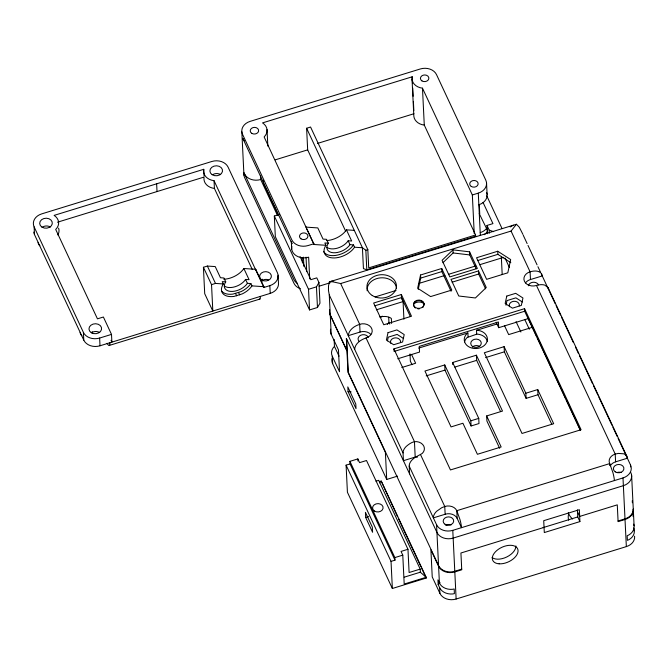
<?xml version="1.0" encoding="UTF-8"?>
<svg xmlns="http://www.w3.org/2000/svg" width="668" height="668" viewBox="0 0 668 668"><rect width="100%" height="100%" fill="white"/><g stroke="black" fill="none" stroke-linecap="round" stroke-linejoin="round"><path stroke-width="1" d="M354.65 349.314C355.1 343.31 361.062 339.611 366.248 337.874A9.268 7.323 -2.8 0 0 371.976 329.24A9.268 7.323 -2.8 0 0 362.031 323.813C355.977 324.89 348.938 328.998 348.279 335.67L360.052 332.046A9.268 7.323 -2.8 0 1 370.849 334.417M522.927 234.401L519.295 227.22L516.447 224.248L329.391 281.863L328.506 285.971L328.464 290.446L329.282 294.997L330.259 314.879L346.926 350.575L346.333 338.442L436.939 532.438A12.65 9.995 -2.8 0 0 453.163 538.091L623.369 485.678A12.65 9.995 -2.8 0 0 630.901 472.702M420.539 275.007L417.659 288.234L430.61 296.584L451.785 290.062L441.715 268.486L420.539 275.007L420.69 278.105L418.251 289.302M387.432 340.872L388.242 337.165L397.151 334.417L403.622 338.576M505.985 305.226L506.995 300.592L515.905 297.844L522.376 302.003M279.274 214.503L274.323 216.031L275.333 236.681L309.543 309.935L317.467 307.497L316.457 286.848L318.962 282.522L316.791 277.863L310.845 279.692L300.082 256.637M317.467 307.497L319.972 303.18L318.962 282.522M329.391 281.863L332.656 281.787L340.647 283.549L511.062 231.061L516.447 224.248M379.466 482.839L381.228 481.069L426.167 577.294L426.201 578.062L392.358 588.491L347.418 492.266L346.091 465.153L350.049 463.934L349.923 461.354L357.839 458.916L359.584 462.64L366.507 460.511L407.964 549.28L409.108 572.518L420.189 569.103L378.731 480.334L375.959 481.185M634.6 536.17A12.65 9.995 -2.8 0 1 626.35 546.608L456.135 599.029A12.65 9.995 -2.8 0 1 439.911 593.368L439.636 587.69L438.158 584.533L440.095 582.671M452.937 249.857L442.074 260.303L449.831 276.903L477.344 268.436L469.587 251.828L452.937 249.857L453.088 252.955L442.951 262.699M409.584 473.871L409.208 466.13A12.709 7.415 -25 0 1 412.381 459.592L414.761 457.605L422.251 453.438A9.277 7.331 -2.8 0 0 416.732 441.615C412.699 441.214 409.15 443.944 406.236 446.416A12.709 7.415 -25 0 0 403.054 452.954L403.43 460.695L415.204 457.071L417.483 457.104M468.076 336.831L467.884 332.956L466.924 333.674A11.598 9.168 -2.8 0 0 470.047 347.444A11.598 9.168 -2.8 0 0 486.721 342.308A11.598 9.168 -2.8 0 0 477.812 330.326L476.509 330.301L476.693 334.175L467.116 337.549A11.598 9.168 -2.8 0 0 464.586 341.899M510.152 226.978L513.35 225.158M445.147 514.251L445.239 514.21A9.277 7.331 -2.8 0 1 457.137 518.351L461.488 527.67A12.709 2.405 72.8 0 0 459.951 519.487L456.762 510.611A9.277 7.331 -2.8 0 0 444.863 506.461L441.732 507.705L436.555 511.337A12.709 7.415 -25 0 0 433.373 517.875L445.147 514.251L444.763 506.503L420.598 454.758M626.868 456.327L548.111 287.691L544.888 285.161A12.467 7.273 -25 0 0 536.462 285.453L536.362 285.495A9.277 7.331 -2.8 0 1 524.463 281.345A9.277 7.331 -2.8 0 1 529.983 271.834L530.091 271.818A12.467 7.273 -25 0 1 538.525 271.525L540.479 272.552L541.748 274.055L542.241 275.934L530.359 279.583A9.277 7.331 -2.8 0 0 525.507 282.906M221.5 290.914A17.293 10.087 -25 0 0 232.873 294.112L241.282 291.524A17.293 10.087 -25 0 0 250.892 283.558L251.978 285.887L263.868 286.689L263.902 287.457L269.847 285.628A12.65 9.995 -2.8 0 0 277.37 272.661L228.089 167.134A12.65 9.995 -2.8 0 0 211.865 161.481L41.65 213.902A12.65 9.995 -2.8 0 0 34.118 226.869L34.502 234.618L83.784 340.137A12.65 9.995 -2.8 0 0 100.008 345.79L270.223 293.377A12.65 9.995 -2.8 0 0 278.472 282.94L278.088 275.191M250.892 283.558L247.402 283.324A13.076 7.624 -25 0 1 230.777 291.415A13.076 7.624 -25 0 1 225.751 281.863L222.26 281.629L223.346 283.958A17.293 10.087 -25 0 0 233.967 296.442L242.367 293.853A17.293 10.087 -25 0 0 251.978 285.887M412.189 76.795L262.541 122.887A12.65 9.995 -2.8 0 1 264.136 136.94L314.043 244.496L325.934 245.298A17.293 10.087 -25 0 0 332.58 257.923A17.293 10.087 -25 0 0 354.558 247.227L362.415 247.753L365.847 250.249L366.807 269.805L475.658 236.28L475.599 234.986L424.28 125.1L422.477 88.176A12.65 9.995 -2.8 0 1 412.189 76.795L412.49 82.949M345.648 231.195L307.664 149.866L306.612 128.248L310.57 127.029L367.826 249.64L368.719 267.901L475.599 234.986M263.902 287.457L214.036 180.686A12.65 9.995 -2.8 0 1 203.748 169.305L54.108 215.388A12.65 9.995 -2.8 0 1 55.703 229.45L97.453 318.845L103.39 317.016L111.506 334.392L111.882 342.133L111.03 340.304M57.473 222.219L204.132 177.053M317.434 143.453L413.993 113.719M275.299 159.836L307.664 149.866M203.414 267.275L211.531 284.643L212.825 311.054L204.709 293.678L203.414 267.275L207.372 266.056L215.238 266.582L220.448 277.746L223.939 277.988L225.751 281.863M314.002 243.728L308.065 245.557A12.65 9.995 -2.8 0 1 291.841 239.904L242.559 134.36A12.65 9.995 -2.8 0 1 250.082 121.392L420.297 68.971A12.65 9.995 -2.8 0 1 436.521 74.632L485.803 180.168A12.65 9.995 -2.8 0 1 478.28 193.136L480.35 235.545M474.23 233.608L472.343 194.964L478.28 193.136M211.531 284.643L215.488 283.424L223.346 283.958M365.847 250.249L367.826 249.64M34.118 226.869L83.408 332.397A12.65 9.995 -2.8 0 0 99.632 338.05L111.506 334.392M487.406 233.708L486.997 225.442L492.942 223.621L483.031 202.404M109.51 345.373L259.935 299.047M309.543 309.935L308.532 289.286L316.457 286.848M319.145 286.171L330.092 282.798M497.727 251.235L476.551 257.764L486.621 279.333L507.797 272.811L510.678 259.585L497.727 251.235L497.877 254.341L510.828 262.683M420.69 278.105L441.865 271.584L441.715 268.486M477.662 260.562L497.877 254.341M375.107 296.934L396.024 290.488M418.928 283.432L444.821 275.458M448.812 274.231L475.7 265.956M479.682 264.728L503.58 257.364M401.343 294.504L373.629 303.038L383.774 324.765L411.488 316.231L401.343 294.504L401.493 297.602L410.319 316.498M478.505 270.916L450.992 279.391L458.749 295.999L475.399 297.97L486.262 287.524L478.505 270.916L478.655 274.014L485.561 288.81M374.773 305.827L401.493 297.602M452.127 282.188L478.655 274.014M376.351 309.818L403.071 301.585L401.393 298.003M393.911 348.888L524.547 308.666L581.077 429.716L450.449 469.946L393.911 348.888L393.995 350.616M394.045 351.477L524.672 311.246L524.547 308.666M418.702 348.103L467.884 332.956M476.509 330.301L497.017 323.988M397.769 358.774L419.537 352.069L419.262 346.383L498.428 322.009L498.704 327.687L528.396 318.544L536.78 336.497M401.794 367.517L415.646 363.25L411.505 354.382M532.421 327.287L508.674 334.601L504.532 325.733M452.654 362.507L478.747 418.377L478.998 423.537L471.082 425.975L470.831 420.815L444.738 364.945L424.948 371.041L451.042 426.91L462.916 423.253L477.411 454.29L501.159 446.975L486.663 415.939L502.503 411.062L476.409 355.192L452.654 362.507L452.754 364.569M525.858 393.218L504.115 346.659L484.325 352.754L522.017 433.457L553.68 423.704L537.732 389.561L525.858 393.218L526.108 398.378L537.99 394.721L537.732 389.561M426.192 375.892L444.988 370.105L444.738 364.945M454.883 367.058L476.66 360.353L476.409 355.192M485.569 357.605L504.365 351.819L504.115 346.659M470.831 420.815L478.747 418.377M379.315 481.653L381.228 481.069L397.569 516.748M332.063 358.524A12.65 9.995 -2.8 0 0 332.647 363.676L386.714 479.457L397.535 476.117M365.68 517.491L365.429 512.331L372.326 527.119L372.585 532.279L365.68 517.491L368.644 516.581M610.368 465.73A9.277 7.331 -2.8 0 1 615.595 461.839L627.369 458.215A12.709 7.415 -25 0 0 623.653 453.797L618.276 453.413L615.22 454.09A9.277 7.331 -2.8 0 0 609.7 463.6L609.792 465.538M409.208 466.13L436.555 524.697A12.65 9.995 -2.8 0 0 452.779 530.35L622.994 477.929A12.65 9.995 -2.8 0 0 630.517 464.961L618.125 438.425M407.964 549.28L401.042 551.417L402.779 555.141L404.198 584.057L426.167 577.294L420.339 572.2L420.189 569.103M392.358 588.491L391.031 561.379L394.988 560.16L394.863 557.58L402.779 555.141M543.117 527.603L577.753 516.94L577.403 509.851M544.044 527.403L460.92 553.004L461.738 569.779L454.816 571.917A12.65 9.995 -2.8 0 1 438.592 566.264L430.91 549.814L432.229 576.918L439.911 593.368M579.924 521.591L544.303 532.563L543.719 520.689L579.348 509.717L579.924 521.591L577.753 516.94M404.224 577.169L420.339 572.2M346.7 339.219L348.32 372.393L438.559 565.612A12.65 9.995 -2.8 0 0 454.783 571.274L461.705 569.136M618.067 520.982L624.997 518.852A12.65 9.995 -2.8 0 0 633.239 508.415L631.619 475.24M634.099 525.841L633.272 509.058A12.65 9.995 -2.8 0 1 625.023 519.495L618.1 521.633L617.282 504.849L579.674 516.431L577.503 511.771M476.693 334.175L478.004 334.192A11.598 9.168 -2.8 0 1 487.423 341.448M331.27 281.228L332.948 281.261M326.401 240.572A17.293 10.087 -25 0 0 346.441 229.85L354.307 230.376M326.911 247.327A13.076 7.624 -25 0 0 348.17 240.781L351.66 241.014L346.441 229.85M354.558 247.227L353.472 244.897L349.982 244.663A13.076 7.624 -25 0 1 333.365 252.754A13.076 7.624 -25 0 1 328.339 243.202L324.848 242.968L325.934 245.298M223.813 279.241A17.293 10.087 -25 0 0 243.862 268.511L255.752 269.313L263.868 286.689M224.331 285.988A13.076 7.624 -25 0 0 245.59 279.441L249.081 279.683L243.862 268.511M453.088 252.955L469.738 254.925L476.2 268.761M348.045 391.573L356.019 408.649L355.793 403.998L347.819 386.922L348.045 391.573L351.134 391.941M486.997 225.442L489.176 230.101L493.685 231.671M366.807 269.805L363.434 268.603L362.415 247.753L306.612 128.248M479.232 213.593L487.49 230.435M244.288 140.789L242.743 138.234L292.033 243.77L291.323 241.499L291.691 248.98M523.253 235.261L527.135 243.586M527.996 245.432L537.064 264.845M537.924 266.691L540.521 272.243M541.381 274.089L555.208 303.706M556.093 305.593L560.494 315.012M561.37 316.891L573.253 342.333M575.449 347.043L578.53 353.639M579.406 355.518L592.608 383.783M593.493 385.67L597.893 395.089M598.77 396.976L611.971 425.24M612.848 427.119L617.249 436.546M511.062 231.061L530.091 271.818L530.467 279.566M536.462 285.453L615.22 454.09L615.595 461.839M486.713 195.741L502.06 228.606M505.008 257.982L509.417 267.534M422.477 88.176L472.343 194.964M537.665 338.392L560.176 386.588M561.062 388.484L565.47 397.936M566.355 399.823L580.041 429.123M524.672 311.246L580.325 430.426M524.914 319.78L529.323 329.232M516.055 321.625L520.906 332.013M537.99 394.721L551.776 424.255M496.149 322.21L498.704 327.687M504.365 351.819L526.108 398.378M441.865 271.584L451.067 291.281M476.66 360.353L500.574 411.571M499.656 448.311L486.914 421.032L486.663 415.939M444.988 370.105L471.082 425.975M412.014 364.703L410.352 361.163L410.002 353.931M388.692 317.258L388.943 322.293L389.77 324.064M348.17 240.781L349.982 244.663M328.339 243.202L326.527 239.319L323.028 239.086L317.818 227.922L305.927 227.12L305.886 226.352M340.647 283.549L359.668 324.289L360.052 332.046M366.047 337.95L414.444 441.581L415.204 457.071M306.353 228.03L314.043 244.496M329.282 294.997L403.054 452.954M329.549 310.987A12.65 9.995 -2.8 0 0 330.276 315.263L346.942 350.959L347.986 372.26L385.386 452.345L386.714 479.457M278.498 215.522L263.501 183.408L263.351 180.377M260.512 175.392L260.712 179.517L277.404 215.263M330.627 329.19A12.65 9.995 -2.8 0 0 331.211 334.342L338.459 349.857L339.528 371.767L332.28 356.253A12.65 9.995 -2.8 0 1 334.451 346.358L334.109 339.386M274.323 216.031L308.532 289.286M334.451 346.358L339.035 356.169M439.636 587.69A12.65 9.995 -2.8 0 0 452.637 593.977L454.399 593.635L454.173 588.984L452.411 589.326A12.65 9.995 -2.8 0 1 439.41 583.047L437.932 579.882L438.158 584.533M398.445 518.635L420.915 566.748M421.8 568.635L426.201 578.062M349.923 461.354L394.863 557.58M350.049 463.934L394.988 560.16M346.091 465.153L391.031 561.379M203.99 177.922A12.65 9.995 -2.8 0 0 214.42 188.434L252.212 269.363M245.59 279.441L247.402 283.324M238.593 292.592L239.678 294.914M235.587 293.519L236.672 295.841M207.372 266.056L215.488 283.424M548.111 287.691L548.612 289.57M630.517 464.961L630.617 466.899M632.27 500.699L632.371 502.77M632.938 514.427L633.039 516.397M633.74 530.793L633.598 527.954A12.65 9.995 -2.8 0 1 628.997 539.66L627.402 540.354L627.177 535.703L628.772 535.018A12.65 9.995 -2.8 0 0 633.707 524.13M622.994 477.929L624.997 518.852M625.023 519.495L626.35 546.608M501.342 257.13L502.194 274.54M489.176 230.101L489.327 233.199M486.529 182.698L487.097 194.321M479.282 204.542L479.733 213.835M469.587 251.828L469.738 254.925M457.162 518.435L456.787 510.694L609.7 463.6L612.857 472.401A12.709 2.396 72.9 0 1 614.385 480.576M452.779 530.35L454.783 571.274M454.816 571.917L456.135 599.029M436.555 524.697L438.559 565.612M438.592 566.264L439.41 583.047M412.74 88.076L413.141 96.284M413.392 101.411L413.843 110.637M412.047 79.408L413.851 116.332A12.65 9.995 -2.8 0 0 424.28 125.1M403.071 301.585L403.931 319.195M391.598 323.462L391.348 318.436A16.45 9.594 -25 0 0 379.75 316.983M357.839 458.916L357.939 460.978M330.276 315.263L331.211 334.342M332.28 356.253L332.647 363.676M309.693 278.857L308.633 257.172A12.65 9.995 -2.8 0 1 291.824 246.375M306.036 257.163L306.746 271.617M303.439 257.147L303.898 266.44M302.17 257.664L302.42 262.825M277.562 276.535L277.654 278.472M267.025 129.584L267.835 146.108M269.847 285.628L270.223 293.377M262.39 279.207L262.491 281.144M255.752 269.313L255.794 270.081M241.833 131.83L243.954 175.2M214.036 180.686L214.42 188.434M203.748 169.305L204.082 176.085M156.638 183.817L157.022 191.557M99.632 338.05L100.008 345.79M92.176 331.629L92.276 333.566M83.408 332.397L83.784 340.137M487.523 231.195A12.65 9.995 -2.8 0 1 484.2 234.702M300.516 288.785A12.65 9.995 -2.8 0 1 293.962 283.274L244.68 177.738A12.65 9.995 -2.8 0 1 244.096 172.594M260.712 179.517A12.65 9.995 -2.8 0 1 244.488 173.864L293.778 279.399A12.65 9.995 -2.8 0 0 297.544 283.566M353.472 244.897A17.293 10.087 -25 0 1 337.557 255.076A17.293 10.087 -25 0 1 323.613 251.502M486.83 228.105A12.65 9.995 -2.8 0 1 480.209 232.639M486.705 192.609A12.65 9.995 -2.8 0 1 478.847 204.75M58.584 228.122A12.65 9.995 -2.8 0 1 57.849 234.961M34.502 234.618A12.65 9.995 -2.8 0 1 33.776 232.08M81.939 335.762A12.65 7.381 -25 0 1 80.16 332.38M39.905 245.757A12.65 7.381 -25 0 1 38.126 242.367M260.328 296.417A12.65 2.38 72.9 0 1 259.318 299.172M109.903 342.742A12.65 2.38 72.9 0 1 107.047 343.327M42.735 226.936A6.329 5.002 -2.8 0 1 50.434 227.053M92.025 332.455A6.329 5.002 -2.8 0 1 99.716 332.572M212.958 174.515A6.329 5.002 -2.8 0 1 220.649 174.632M262.482 280.309A5.903 4.668 -2.8 0 1 268.361 279.783M445.781 525.432A5.269 4.167 -2.8 0 1 451.025 524.965M617.215 472.485A5.269 4.167 -2.8 0 1 621.24 472.543M330.259 314.879A12.65 9.995 -2.8 0 1 329.675 309.735M367.141 290.764A14.763 11.665 -2.8 0 1 380.526 277.855A14.763 11.665 -2.8 0 1 396.533 288.142M528.363 285.795A5.269 4.167 -2.8 0 1 533.081 282.272A5.269 4.167 -2.8 0 1 538.5 284.885M413.759 303.99A6.747 5.336 -2.8 0 1 424.456 304.149M359.025 341.315A5.269 4.167 -2.8 0 1 360.895 335.186A5.269 4.167 -2.8 0 1 368.285 337.315M509.525 306.729A5.06 4 -2.8 0 1 513.826 301.293A5.06 4 -2.8 0 1 519.261 305.861M390.772 343.302A5.06 4 -2.8 0 1 395.072 337.866A5.06 4 -2.8 0 1 400.508 342.433M423.587 306.403A5.269 4.167 -2.8 0 1 422.852 307.338M419.279 308.883A5.269 4.167 -2.8 0 1 417.901 308.858M415.429 307.998A5.269 4.167 -2.8 0 1 414.494 307.213M413.859 306.261A5.269 4.167 -2.8 0 1 418.335 300.592A5.269 4.167 -2.8 0 1 423.996 305.359M472.284 347.118A5.269 4.167 -2.8 0 1 479.707 346.458M382.288 316.131A23.196 13.527 -25 0 1 380.727 317.283M515.888 545.948A13.711 7.991 -25 0 1 506.745 556.987A13.711 7.991 -25 0 1 492.082 557.538M572.526 518.986A18.98 14.997 -2.8 0 1 568.309 512.481M568.685 520.222A18.98 14.997 -2.8 0 1 568.51 514.377M388.943 322.293A16.45 9.594 -25 0 1 387.256 324.439M388.024 332.647L386.396 340.062L393.677 344.738L402.579 341.999L404.207 334.576L396.934 329.9L388.024 332.647M506.778 296.074L505.15 303.489L512.431 308.165L521.332 305.426L522.96 298.003L515.688 293.327L506.778 296.074M301.017 238.852A4.217 3.332 -2.8 0 0 307.873 236.739A4.217 3.332 -2.8 0 0 302.27 233.14A4.217 3.332 -2.8 0 0 301.017 238.852M421.942 80.895A4.217 3.332 -2.8 0 0 428.798 78.782A4.217 3.332 -2.8 0 0 423.195 75.183A4.217 3.332 -2.8 0 0 421.942 80.895M251.727 133.316A4.217 3.332 -2.8 0 0 258.583 131.204A4.217 3.332 -2.8 0 0 252.98 127.605A4.217 3.332 -2.8 0 0 251.727 133.316M471.224 186.43A4.217 3.332 -2.8 0 0 478.088 184.318A4.217 3.332 -2.8 0 0 472.485 180.719A4.217 3.332 -2.8 0 0 471.224 186.43M91.224 332.647A6.329 5.002 -2.8 0 0 101.511 329.483A6.329 5.002 -2.8 0 0 93.102 324.08A6.329 5.002 -2.8 0 0 91.224 332.647M261.714 279.967A5.903 4.668 -2.8 0 0 271.308 277.011A5.903 4.668 -2.8 0 0 263.468 271.976A5.903 4.668 -2.8 0 0 261.714 279.967M212.157 174.699A6.329 5.002 -2.8 0 0 222.444 171.534A6.329 5.002 -2.8 0 0 214.036 166.132A6.329 5.002 -2.8 0 0 212.157 174.699M41.942 227.12A6.329 5.002 -2.8 0 0 52.229 223.955A6.329 5.002 -2.8 0 0 43.821 218.553A6.329 5.002 -2.8 0 0 41.942 227.12M615.27 471.875A5.269 4.167 -2.8 0 0 623.837 469.237A5.269 4.167 -2.8 0 0 616.831 464.736A5.269 4.167 -2.8 0 0 615.27 471.875M445.055 524.296A5.269 4.167 -2.8 0 0 453.622 521.658A5.269 4.167 -2.8 0 0 446.616 517.157A5.269 4.167 -2.8 0 0 445.055 524.296M415.404 307.48A5.269 4.167 -2.8 0 0 423.971 304.842A5.269 4.167 -2.8 0 0 416.974 300.341A5.269 4.167 -2.8 0 0 415.404 307.48M372.226 295.481A14.763 11.665 -2.8 0 0 396.224 288.092A14.763 11.665 -2.8 0 0 376.61 275.492A14.763 11.665 -2.8 0 0 372.226 295.481M472.627 346.525A5.269 4.167 -2.8 0 0 481.202 343.886A5.269 4.167 -2.8 0 0 474.196 339.386A5.269 4.167 -2.8 0 0 472.627 346.525M499.121 563.817A13.711 7.991 -25 0 0 518.059 550.607A13.711 7.991 -25 0 0 498.403 549.28A13.711 7.991 -25 0 0 499.121 563.817M374.456 511.053A5.269 4.167 -2.8 0 0 383.031 508.415A5.269 4.167 -2.8 0 0 376.026 503.914A5.269 4.167 -2.8 0 0 374.456 511.053"/></g></svg>
